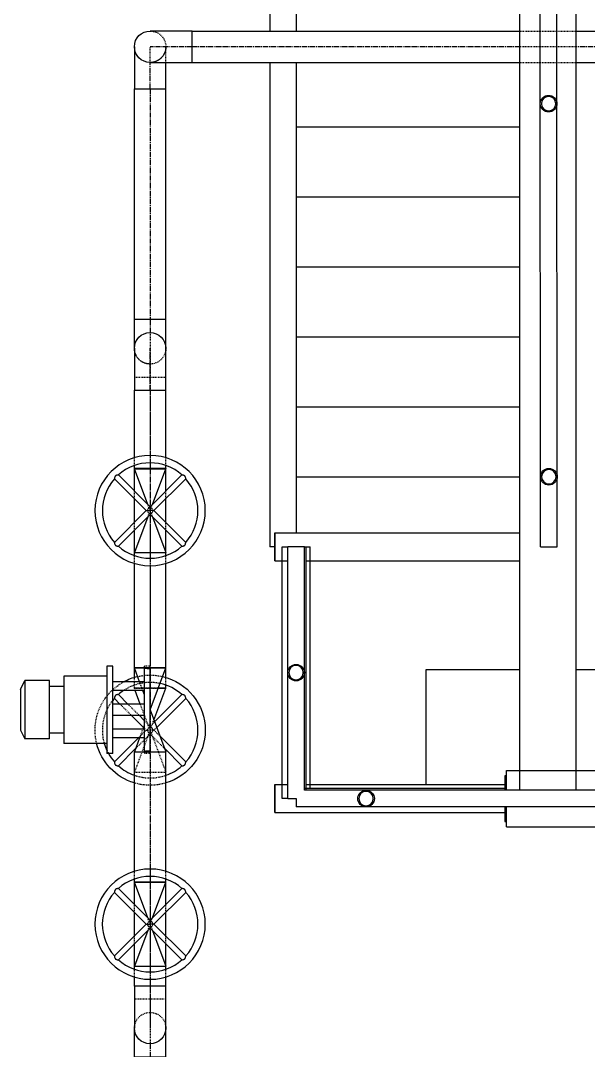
# Model space of a CAD drawing. Header units: inches. Extents: x -253 to 1500, y -183 to 1800.
# Drawn here: x -75.3 to 5.8, y -36 to 111.2 of the extents above; entities that cross this region are included whole.
import ezdxf

# ---------------------------------------------------------------- set-up
doc = ezdxf.new("R2010")
doc.units = ezdxf.units.IN
doc.header["$MEASUREMENT"] = 0
doc.linetypes.add('CENTER2', pattern=[1.125, 0.75, -0.125, 0.125, -0.125])
doc.linetypes.add('HIDDEN2', pattern=[0.1875, 0.125, -0.0625])
for name, color, linetype in [('Top (Plan) View-CENTER', 1, 'CENTER2'), ('Top (Plan) View-HIDDEN', 7, 'HIDDEN2'), ('Top (Plan) View-MISC', 7, 'Continuous'), ('Top (Plan) View-PIPING', 5, 'Continuous'), ('Top (Plan) View-STEEL', 9, 'Continuous')]:
    doc.layers.add(name, color=color, linetype=linetype)

# ---------------------------------------------------------------- blocks, each defined once
blk = doc.blocks.new('*U6')
at = {"layer": 'Top (Plan) View-CENTER'}
blk.add_line((-56.84, 18.69), (-56.84, 6.69), dxfattribs=at)
at = {"layer": 'Top (Plan) View-HIDDEN'}
for p, q in [((-57.68, 18.94), (-57.68, 18.69)), ((-56.84, 18.94), (-57.68, 18.94)), ((-56.84, 18.69), (-56.84, 18.94)), ((-57.88, 15.45), (-58.35, 16.7)), ((-57.88, 9.93), (-58.35, 8.68)), ((-57.68, 6.69), (-57.68, 6.44)), ((-56.84, 6.44), (-57.68, 6.44)), ((-56.84, 6.44), (-56.84, 6.69))]:
    blk.add_line(p, q, dxfattribs=at)
at = {"layer": 'Top (Plan) View-PIPING', "color": 0, "linetype": 'ByBlock', "lineweight": -2}
for p, q in [((-63.01, 18.94), (-63.01, 6.44)), ((-62.18, 18.94), (-63.01, 18.94)), ((-62.18, 6.44), (-62.18, 18.94)), ((-54.59, 18.69), (-59.09, 18.69)), ((-54.59, 18.69), (-59.09, 18.69)), ((-59.09, 18.69), (-54.59, 18.69)), ((-58.35, 16.7), (-59.09, 18.69)), ((-59.09, 18.69), (-59.09, 18.69)), ((-59.09, 18.69), (-59.09, 18.69)), ((-57.68, 18.6), (-57.68, 6.79)), ((-56.84, 12.69), (-54.59, 18.69)), ((-56.84, 6.84), (-56.84, 18.54)), ((-54.59, 18.69), (-54.59, 18.69)), ((-54.59, 18.69), (-54.59, 18.69)), ((-75.34, 15.61), (-74.72, 16.86)), ((-74.72, 16.86), (-74.72, 8.52)), ((-71.23, 16.86), (-74.72, 16.86)), ((-71.23, 8.52), (-71.23, 16.86)), ((-69.18, 17.48), (-69.18, 7.9)), ((-63.01, 17.48), (-69.18, 17.48)), ((-57.68, 16.7), (-62.18, 16.7)), ((-75.34, 15.61), (-75.34, 9.77)), ((-69.18, 16.02), (-71.23, 16.02)), ((-57.68, 15.45), (-62.18, 15.45)), ((-57.68, 14.91), (-57.88, 15.45)), ((-57.68, 13.52), (-62.18, 13.52)), ((-57.68, 11.86), (-62.18, 11.86)), ((-56.84, 12.69), (-54.59, 6.69)), ((-57.68, 10.47), (-57.88, 9.93)), ((-75.34, 9.77), (-74.72, 8.52)), ((-69.18, 9.36), (-71.23, 9.36)), ((-57.68, 9.93), (-62.18, 9.93)), ((-71.23, 8.52), (-74.72, 8.52)), ((-63.01, 7.9), (-69.18, 7.9)), ((-57.68, 8.68), (-62.18, 8.68)), ((-58.35, 8.68), (-59.09, 6.69)), ((-62.18, 6.44), (-63.01, 6.44)), ((-59.09, 6.69), (-54.59, 6.69))]:
    blk.add_line(p, q, dxfattribs=at)
for points, knots in [([(-56.84, 18.54), (-56.99, 18.54), (-57.13, 18.55), (-57.42, 18.57), (-57.55, 18.58), (-57.68, 18.6)], [6.9018452, 6.9018452, 6.9018452, 6.9018452, 7.3297151, 7.3297151, 7.7183286, 7.7183286, 7.7183286, 7.7183286]), ([(-57.68, 6.79), (-57.55, 6.8), (-57.42, 6.82), (-57.13, 6.83), (-56.99, 6.84), (-56.84, 6.84)], [-0.8164834, -0.8164834, -0.8164834, -0.8164834, -0.4278699, -0.4278699, 0, 0, 0, 0])]:
    blk.add_open_spline(points, degree=3, knots=knots, dxfattribs=at)
blk = doc.blocks.new('*U7')
at = {"layer": 'Top (Plan) View-CENTER'}
blk.add_line((-56.84, -11.94), (-56.84, -23.94), dxfattribs=at)
at = {"layer": 'Top (Plan) View-HIDDEN'}
for p, q in [((-56.98, -17.57), (-57.18, -17.05)), ((-56.71, -17.57), (-56.98, -17.57)), ((-56.71, -17.57), (-56.51, -17.05)), ((-56.98, -18.31), (-57.18, -18.83)), ((-56.98, -18.31), (-56.71, -18.31)), ((-56.71, -18.31), (-56.51, -18.83))]:
    blk.add_line(p, q, dxfattribs=at)
for start, end in [(90, 180), (0, 90), (180, 270), (270, 0)]:
    blk.add_arc((-56.84, -17.94), 0.394, start, end, dxfattribs=at)
at = {"layer": 'Top (Plan) View-PIPING', "color": 0, "linetype": 'ByBlock', "lineweight": -2}
for p, q in [((-61.38, -12.85), (-56.84, -17.39)), ((-54.59, -11.94), (-59.09, -11.94)), ((-54.59, -11.94), (-59.09, -11.94)), ((-59.09, -11.94), (-54.59, -11.94)), ((-57.18, -17.05), (-59.09, -11.94)), ((-59.09, -11.94), (-59.09, -11.94)), ((-59.09, -11.94), (-59.09, -11.94)), ((-52.3, -12.85), (-56.84, -17.39)), ((-56.51, -17.05), (-54.59, -11.94)), ((-54.59, -11.94), (-54.59, -11.94)), ((-54.59, -11.94), (-54.59, -11.94)), ((-61.94, -13.4), (-57.4, -17.94)), ((-51.75, -13.4), (-56.29, -17.94)), ((-56.84, -17.94), (-56.84, -17.39)), ((-57.4, -17.94), (-61.94, -22.48)), ((-56.84, -18.5), (-61.38, -23.04)), ((-57.18, -18.83), (-59.09, -23.94)), ((-57.4, -17.94), (-56.84, -17.94)), ((-56.84, -17.94), (-56.84, -18.5)), ((-56.29, -17.94), (-56.84, -17.94)), ((-56.84, -18.5), (-52.3, -23.04)), ((-56.51, -18.83), (-54.59, -23.94)), ((-56.29, -17.94), (-51.75, -22.48)), ((-59.09, -23.94), (-56.84, -23.94)), ((-56.84, -23.94), (-54.59, -23.94))]:
    blk.add_line(p, q, dxfattribs=at)
at = {"layer": 'Top (Plan) View-PIPING', "color": 0, "linetype": 'ByBlock', "lineweight": -2, "extrusion": (0, 0, -1)}
blk.add_circle((56.84, -17.94), 7.88, dxfattribs=at)
at = {"layer": 'Top (Plan) View-PIPING', "color": 0, "linetype": 'ByBlock', "lineweight": -2}
for radius, start, end in [(6.83, 48.3074, 131.6926), (6.83, 138.3074, 221.6926), (6.83, 318.3074, 41.6926), (6.82, 228.3074, 311.6926)]:
    blk.add_arc((-56.84, -17.94), radius, start, end, dxfattribs=at)
for points, knots in [([(-61.38, -12.85), (-61.38, -12.85), (-61.38, -12.85), (-61.38, -12.85), (-61.39, -12.85), (-61.43, -12.85), (-61.45, -12.85), (-61.53, -12.87), (-61.58, -12.88), (-61.66, -12.9), (-61.69, -12.92), (-61.74, -12.95), (-61.76, -12.96), (-61.78, -12.98), (-61.78, -12.98), (-61.79, -12.98), (-61.79, -12.99), (-61.79, -12.99), (-61.8, -12.99), (-61.8, -12.99), (-61.8, -13), (-61.8, -13), (-61.81, -13), (-61.82, -13.01), (-61.83, -13.02), (-61.85, -13.05), (-61.86, -13.07), (-61.88, -13.12), (-61.89, -13.15), (-61.91, -13.22), (-61.92, -13.26), (-61.93, -13.33), (-61.94, -13.36), (-61.94, -13.4), (-61.94, -13.4), (-61.94, -13.4)], [0.629127, 0.629127, 0.629127, 0.629127, 0.632979, 0.632979, 0.74711, 0.74711, 0.880955, 0.880955, 1.056246, 1.056246, 1.165235, 1.165235, 1.233095, 1.233095, 1.2458, 1.2458, 1.253709, 1.253709, 1.259851, 1.259851, 1.266608, 1.266608, 1.277602, 1.277602, 1.315797, 1.315797, 1.379771, 1.379771, 1.48338, 1.48338, 1.63114, 1.63114, 1.775126, 1.775126, 1.886793, 1.886793, 1.886793, 1.886793]), ([(-51.75, -13.4), (-51.75, -13.4), (-51.75, -13.4), (-51.75, -13.4), (-51.75, -13.39), (-51.75, -13.36), (-51.76, -13.33), (-51.77, -13.26), (-51.78, -13.21), (-51.81, -13.13), (-51.82, -13.09), (-51.85, -13.04), (-51.86, -13.03), (-51.88, -13.01), (-51.88, -13), (-51.89, -13), (-51.89, -13), (-51.89, -12.99), (-51.89, -12.99), (-51.9, -12.99), (-51.9, -12.99), (-51.9, -12.98), (-51.9, -12.98), (-51.92, -12.97), (-51.93, -12.96), (-51.95, -12.94), (-51.97, -12.93), (-52.02, -12.91), (-52.05, -12.9), (-52.12, -12.88), (-52.16, -12.87), (-52.23, -12.85), (-52.26, -12.85), (-52.3, -12.85), (-52.3, -12.85), (-52.3, -12.85)], [0.629127, 0.629127, 0.629127, 0.629127, 0.632979, 0.632979, 0.74711, 0.74711, 0.880955, 0.880955, 1.056246, 1.056246, 1.165235, 1.165235, 1.233095, 1.233095, 1.2458, 1.2458, 1.253709, 1.253709, 1.259851, 1.259851, 1.266608, 1.266608, 1.277602, 1.277602, 1.315797, 1.315797, 1.379771, 1.379771, 1.48338, 1.48338, 1.63114, 1.63114, 1.775126, 1.775126, 1.886793, 1.886793, 1.886793, 1.886793]), ([(-61.94, -22.48), (-61.94, -22.48), (-61.94, -22.48), (-61.94, -22.48), (-61.94, -22.49), (-61.94, -22.53), (-61.93, -22.55), (-61.92, -22.63), (-61.91, -22.68), (-61.88, -22.76), (-61.87, -22.79), (-61.84, -22.84), (-61.83, -22.86), (-61.81, -22.88), (-61.81, -22.88), (-61.8, -22.89), (-61.8, -22.89), (-61.8, -22.89), (-61.8, -22.89), (-61.8, -22.89)], [1.8867932, 1.8867932, 1.8867932, 1.8867932, 1.8930613, 1.8930613, 2.0072563, 2.0072563, 2.141769, 2.141769, 2.3159815, 2.3159815, 2.4250288, 2.4250288, 2.4905867, 2.4905867, 2.503146, 2.503146, 2.5110105, 2.5110105, 2.5153707, 2.5153707, 2.5153707, 2.5153707]), ([(-61.8, -22.89), (-61.79, -22.9), (-61.79, -22.9), (-61.79, -22.9), (-61.79, -22.9), (-61.78, -22.91), (-61.77, -22.92), (-61.75, -22.94), (-61.72, -22.95), (-61.67, -22.98), (-61.64, -22.99), (-61.57, -23.01), (-61.53, -23.02), (-61.46, -23.03), (-61.43, -23.03), (-61.39, -23.04), (-61.38, -23.04), (-61.38, -23.04)], [0, 0, 0, 0, 0.006355, 0.006355, 0.0154828, 0.0154828, 0.038866, 0.038866, 0.1199904, 0.1199904, 0.2227668, 0.2227668, 0.3697726, 0.3697726, 0.5147088, 0.5147088, 0.6291265, 0.6291265, 0.6291265, 0.6291265]), ([(-52.3, -23.04), (-52.3, -23.04), (-52.3, -23.04), (-52.3, -23.04), (-52.29, -23.04), (-52.26, -23.03), (-52.23, -23.03), (-52.16, -23.02), (-52.11, -23.01), (-52.03, -22.98), (-51.99, -22.97), (-51.94, -22.94), (-51.93, -22.93), (-51.91, -22.91), (-51.9, -22.91), (-51.9, -22.9), (-51.9, -22.9), (-51.89, -22.9), (-51.89, -22.9), (-51.89, -22.89)], [1.8867932, 1.8867932, 1.8867932, 1.8867932, 1.8930613, 1.8930613, 2.0072563, 2.0072563, 2.141769, 2.141769, 2.3159815, 2.3159815, 2.4250288, 2.4250288, 2.4905867, 2.4905867, 2.503146, 2.503146, 2.5110105, 2.5110105, 2.5153707, 2.5153707, 2.5153707, 2.5153707]), ([(-51.89, -22.89), (-51.89, -22.89), (-51.89, -22.89), (-51.89, -22.89), (-51.88, -22.89), (-51.88, -22.88), (-51.87, -22.87), (-51.85, -22.84), (-51.84, -22.82), (-51.81, -22.77), (-51.8, -22.74), (-51.78, -22.67), (-51.77, -22.63), (-51.76, -22.55), (-51.75, -22.52), (-51.75, -22.49), (-51.75, -22.48), (-51.75, -22.48)], [0, 0, 0, 0, 0.006355, 0.006355, 0.0154828, 0.0154828, 0.038866, 0.038866, 0.1199904, 0.1199904, 0.2227668, 0.2227668, 0.3697726, 0.3697726, 0.5147088, 0.5147088, 0.6291265, 0.6291265, 0.6291265, 0.6291265])]:
    blk.add_open_spline(points, degree=3, knots=knots, dxfattribs=at)
blk = doc.blocks.new('*U8')
at = {"layer": 'Top (Plan) View-CENTER'}
blk.add_line((-56.84, 47.16), (-56.84, 35.16), dxfattribs=at)
at = {"layer": 'Top (Plan) View-HIDDEN'}
for p, q in [((-56.98, 41.53), (-57.18, 42.05)), ((-56.71, 41.53), (-56.98, 41.53)), ((-56.71, 41.53), (-56.51, 42.05)), ((-56.98, 40.79), (-57.18, 40.27)), ((-56.98, 40.79), (-56.71, 40.79)), ((-56.71, 40.79), (-56.51, 40.27))]:
    blk.add_line(p, q, dxfattribs=at)
for start, end in [(90, 180), (0, 90), (180, 270), (270, 0)]:
    blk.add_arc((-56.84, 41.16), 0.394, start, end, dxfattribs=at)
at = {"layer": 'Top (Plan) View-PIPING', "color": 0, "linetype": 'ByBlock', "lineweight": -2}
for p, q in [((-54.59, 47.16), (-59.09, 47.16)), ((-54.59, 47.16), (-59.09, 47.16)), ((-59.09, 47.16), (-59.09, 47.16)), ((-59.09, 47.16), (-59.09, 47.15)), ((-59.09, 47.15), (-54.59, 47.15)), ((-57.18, 42.05), (-59.09, 47.15)), ((-56.51, 42.05), (-54.59, 47.15)), ((-54.59, 47.16), (-54.59, 47.16)), ((-54.59, 47.16), (-54.59, 47.15)), ((-61.94, 45.7), (-57.4, 41.16)), ((-61.38, 46.25), (-56.84, 41.71)), ((-52.3, 46.25), (-56.84, 41.71)), ((-51.75, 45.7), (-56.29, 41.16)), ((-56.84, 41.16), (-56.84, 41.71)), ((-57.4, 41.16), (-61.94, 36.62)), ((-56.84, 40.6), (-61.38, 36.06)), ((-57.18, 40.27), (-59.09, 35.16)), ((-57.4, 41.16), (-56.84, 41.16)), ((-56.84, 41.16), (-56.84, 40.6)), ((-56.29, 41.16), (-56.84, 41.16)), ((-56.84, 40.6), (-52.3, 36.06)), ((-56.51, 40.27), (-54.59, 35.16)), ((-56.29, 41.16), (-51.75, 36.62)), ((-59.09, 35.16), (-56.84, 35.16)), ((-56.84, 35.16), (-54.59, 35.16))]:
    blk.add_line(p, q, dxfattribs=at)
at = {"layer": 'Top (Plan) View-PIPING', "color": 0, "linetype": 'ByBlock', "lineweight": -2, "extrusion": (0, 0, -1)}
blk.add_circle((56.84, 41.16), 7.88, dxfattribs=at)
at = {"layer": 'Top (Plan) View-PIPING', "color": 0, "linetype": 'ByBlock', "lineweight": -2}
for start, end in [(48.3074, 131.6926), (138.3074, 221.6926), (318.3074, 41.6926), (228.3074, 311.6926)]:
    blk.add_arc((-56.84, 41.16), 6.82, start, end, dxfattribs=at)
for points, knots in [([(-61.38, 46.25), (-61.38, 46.25), (-61.38, 46.25), (-61.38, 46.25), (-61.39, 46.25), (-61.43, 46.25), (-61.45, 46.24), (-61.53, 46.23), (-61.58, 46.22), (-61.66, 46.19), (-61.69, 46.18), (-61.74, 46.15), (-61.76, 46.14), (-61.78, 46.12), (-61.78, 46.12), (-61.79, 46.12), (-61.79, 46.11), (-61.79, 46.11), (-61.8, 46.11), (-61.8, 46.11), (-61.8, 46.1), (-61.8, 46.1), (-61.81, 46.1), (-61.82, 46.08), (-61.83, 46.07), (-61.85, 46.05), (-61.86, 46.03), (-61.88, 45.98), (-61.89, 45.95), (-61.91, 45.88), (-61.92, 45.84), (-61.93, 45.77), (-61.94, 45.74), (-61.94, 45.7), (-61.94, 45.7), (-61.94, 45.7)], [0.629127, 0.629127, 0.629127, 0.629127, 0.632979, 0.632979, 0.74711, 0.74711, 0.880955, 0.880955, 1.056246, 1.056246, 1.165235, 1.165235, 1.233095, 1.233095, 1.2458, 1.2458, 1.253709, 1.253709, 1.259851, 1.259851, 1.266608, 1.266608, 1.277602, 1.277602, 1.315797, 1.315797, 1.379771, 1.379771, 1.48338, 1.48338, 1.63114, 1.63114, 1.775126, 1.775126, 1.886793, 1.886793, 1.886793, 1.886793]), ([(-51.75, 45.7), (-51.75, 45.7), (-51.75, 45.7), (-51.75, 45.7), (-51.75, 45.71), (-51.75, 45.74), (-51.76, 45.77), (-51.77, 45.84), (-51.78, 45.89), (-51.81, 45.97), (-51.82, 46.01), (-51.85, 46.05), (-51.86, 46.07), (-51.88, 46.09), (-51.88, 46.1), (-51.89, 46.1), (-51.89, 46.1), (-51.89, 46.11), (-51.89, 46.11), (-51.9, 46.11), (-51.9, 46.11), (-51.9, 46.12), (-51.9, 46.12), (-51.92, 46.13), (-51.93, 46.14), (-51.95, 46.16), (-51.97, 46.17), (-52.02, 46.19), (-52.05, 46.2), (-52.12, 46.22), (-52.16, 46.23), (-52.23, 46.24), (-52.26, 46.25), (-52.3, 46.25), (-52.3, 46.25), (-52.3, 46.25)], [0.629127, 0.629127, 0.629127, 0.629127, 0.632979, 0.632979, 0.74711, 0.74711, 0.880955, 0.880955, 1.056246, 1.056246, 1.165235, 1.165235, 1.233095, 1.233095, 1.2458, 1.2458, 1.253709, 1.253709, 1.259851, 1.259851, 1.266608, 1.266608, 1.277602, 1.277602, 1.315797, 1.315797, 1.379771, 1.379771, 1.48338, 1.48338, 1.63114, 1.63114, 1.775126, 1.775126, 1.886793, 1.886793, 1.886793, 1.886793]), ([(-61.94, 36.62), (-61.94, 36.62), (-61.94, 36.62), (-61.94, 36.62), (-61.94, 36.61), (-61.94, 36.57), (-61.93, 36.55), (-61.92, 36.47), (-61.91, 36.42), (-61.88, 36.34), (-61.87, 36.31), (-61.84, 36.26), (-61.83, 36.24), (-61.81, 36.22), (-61.81, 36.22), (-61.8, 36.21), (-61.8, 36.21), (-61.8, 36.21), (-61.8, 36.21), (-61.8, 36.21)], [1.8867932, 1.8867932, 1.8867932, 1.8867932, 1.8930613, 1.8930613, 2.0072563, 2.0072563, 2.141769, 2.141769, 2.3159815, 2.3159815, 2.4250288, 2.4250288, 2.4905867, 2.4905867, 2.503146, 2.503146, 2.5110105, 2.5110105, 2.5153707, 2.5153707, 2.5153707, 2.5153707]), ([(-61.8, 36.21), (-61.79, 36.2), (-61.79, 36.2), (-61.79, 36.2), (-61.79, 36.2), (-61.78, 36.19), (-61.77, 36.18), (-61.75, 36.16), (-61.72, 36.15), (-61.67, 36.12), (-61.64, 36.11), (-61.57, 36.09), (-61.53, 36.08), (-61.46, 36.07), (-61.43, 36.07), (-61.39, 36.06), (-61.38, 36.06), (-61.38, 36.06)], [0, 0, 0, 0, 0.006355, 0.006355, 0.0154828, 0.0154828, 0.038866, 0.038866, 0.1199904, 0.1199904, 0.2227668, 0.2227668, 0.3697726, 0.3697726, 0.5147088, 0.5147088, 0.6291265, 0.6291265, 0.6291265, 0.6291265]), ([(-52.3, 36.06), (-52.3, 36.06), (-52.3, 36.06), (-52.3, 36.06), (-52.29, 36.06), (-52.26, 36.07), (-52.23, 36.07), (-52.16, 36.08), (-52.11, 36.09), (-52.03, 36.12), (-51.99, 36.13), (-51.94, 36.16), (-51.93, 36.17), (-51.91, 36.19), (-51.9, 36.19), (-51.9, 36.2), (-51.9, 36.2), (-51.89, 36.2), (-51.89, 36.2), (-51.89, 36.21)], [1.8867932, 1.8867932, 1.8867932, 1.8867932, 1.8930613, 1.8930613, 2.0072563, 2.0072563, 2.141769, 2.141769, 2.3159815, 2.3159815, 2.4250288, 2.4250288, 2.4905867, 2.4905867, 2.503146, 2.503146, 2.5110105, 2.5110105, 2.5153707, 2.5153707, 2.5153707, 2.5153707]), ([(-51.89, 36.21), (-51.89, 36.21), (-51.89, 36.21), (-51.89, 36.21), (-51.88, 36.21), (-51.88, 36.22), (-51.87, 36.23), (-51.85, 36.26), (-51.84, 36.28), (-51.81, 36.33), (-51.8, 36.36), (-51.78, 36.43), (-51.77, 36.47), (-51.76, 36.55), (-51.75, 36.57), (-51.75, 36.61), (-51.75, 36.62), (-51.75, 36.62)], [0, 0, 0, 0, 0.006355, 0.006355, 0.0154828, 0.0154828, 0.038866, 0.038866, 0.1199904, 0.1199904, 0.2227668, 0.2227668, 0.3697726, 0.3697726, 0.5147088, 0.5147088, 0.6291265, 0.6291265, 0.6291265, 0.6291265])]:
    blk.add_open_spline(points, degree=3, knots=knots, dxfattribs=at)
blk = doc.blocks.new('*U9')
at = {"layer": 'Top (Plan) View-HIDDEN'}
for p, q in [((-55.69, 15.78), (-59.09, 15.78)), ((-55.69, 15.78), (-59.09, 15.78)), ((-59.09, 15.78), (-55.69, 15.78)), ((-58.97, 15.45), (-59.09, 15.78)), ((-59.09, 15.78), (-59.09, 15.78)), ((-59.09, 15.78), (-59.09, 15.78)), ((-61.15, 13.52), (-59.48, 11.86)), ((-60.03, 13.52), (-58.37, 11.86)), ((-56.98, 10.15), (-58.25, 13.52)), ((-57.68, 11.17), (-56.84, 10.34)), ((-56.2, 10.98), (-56.84, 10.34)), ((-56.71, 10.15), (-56.3, 11.23)), ((-56.98, 9.41), (-59.09, 3.78)), ((-56.84, 9.22), (-58.93, 7.14)), ((-57.4, 9.78), (-58.5, 8.68)), ((-57.79, 10.17), (-57.4, 9.78)), ((-57.4, 9.78), (-56.84, 9.78)), ((-56.71, 10.15), (-56.98, 10.15)), ((-56.98, 9.41), (-56.71, 9.41)), ((-56.29, 9.78), (-56.84, 9.78)), ((-56.84, 9.22), (-54.76, 7.14)), ((-56.71, 9.41), (-54.59, 3.78)), ((-55.9, 10.17), (-56.29, 9.78)), ((-56.29, 9.78), (-55.43, 8.92)), ((-56.84, 6.84), (-56.84, 6.69)), ((-56.84, 6.44), (-56.84, 3.78)), ((-59.09, 3.78), (-56.84, 3.78)), ((-56.84, 3.78), (-54.59, 3.78))]:
    blk.add_line(p, q, dxfattribs=at)
at = {"layer": 'Top (Plan) View-HIDDEN', "extrusion": (0, 0, -1)}
for start, end in [(76.9061, 103.0939), (346.1964, 61.5804), (253.3985, 286.6015)]:
    blk.add_arc((56.84, 9.78), 7.87, start, end, dxfattribs=at)
at = {"layer": 'Top (Plan) View-HIDDEN'}
for radius, start, end in [(6.82, 78.0622, 123.7323), (6.83, 141.3927, 195.98), (0.394, 90, 180), (0.394, 180, 270), (0.394, 0, 90), (0.394, 270, 0), (6.82, 205.3725, 209.2734), (6.83, 250.7512, 289.2488)]:
    blk.add_arc((-56.84, 9.78), radius, start, end, dxfattribs=at)
at = {"layer": 'Top (Plan) View-PIPING', "color": 0, "linetype": 'ByBlock', "lineweight": -2}
for p, q in [((-61.38, 14.87), (-60.03, 13.52)), ((-58.25, 13.52), (-58.97, 15.45)), ((-56.3, 11.23), (-54.59, 15.78)), ((-52.3, 14.87), (-56.2, 10.98)), ((-54.59, 15.78), (-55.69, 15.78)), ((-54.59, 15.78), (-55.69, 15.78)), ((-55.69, 15.78), (-54.59, 15.78)), ((-54.59, 15.78), (-54.59, 15.78)), ((-54.59, 15.78), (-54.59, 15.78)), ((-61.94, 14.32), (-61.15, 13.52)), ((-51.75, 14.32), (-55.9, 10.17)), ((-59.48, 11.86), (-57.79, 10.17)), ((-58.37, 11.86), (-57.68, 11.17)), ((-55.43, 8.92), (-51.75, 5.24)), ((-58.5, 8.68), (-61.94, 5.24)), ((-58.93, 7.14), (-61.38, 4.68)), ((-54.76, 7.14), (-52.3, 4.68))]:
    blk.add_line(p, q, dxfattribs=at)
at = {"layer": 'Top (Plan) View-PIPING', "color": 0, "linetype": 'ByBlock', "lineweight": -2, "extrusion": (0, 0, -1)}
for radius, start, end in [(7.88, 61.5804, 76.9061), (7.87, 103.0939, 180), (7.87, 180, 253.3985), (7.87, 286.6015, 346.1964)]:
    blk.add_arc((56.84, 9.78), radius, start, end, dxfattribs=at)
at = {"layer": 'Top (Plan) View-PIPING', "color": 0, "linetype": 'ByBlock', "lineweight": -2}
for radius, start, end in [(6.82, 48.3074, 78.0622), (6.82, 123.7323, 131.6926), (6.83, 138.3074, 141.3927), (6.83, 318.3074, 41.6926), (6.83, 195.98, 205.3725), (6.83, 209.2734, 221.6926), (6.82, 228.3074, 250.7512), (6.83, 289.2488, 311.6926)]:
    blk.add_arc((-56.84, 9.78), radius, start, end, dxfattribs=at)
for points, knots in [([(-61.38, 14.87), (-61.38, 14.87), (-61.38, 14.87), (-61.38, 14.87), (-61.39, 14.87), (-61.43, 14.87), (-61.45, 14.87), (-61.53, 14.85), (-61.58, 14.84), (-61.66, 14.82), (-61.69, 14.8), (-61.74, 14.77), (-61.76, 14.76), (-61.78, 14.74), (-61.78, 14.74), (-61.79, 14.74), (-61.79, 14.74), (-61.79, 14.73), (-61.8, 14.73), (-61.8, 14.73), (-61.8, 14.73), (-61.8, 14.72), (-61.81, 14.72), (-61.82, 14.71), (-61.83, 14.7), (-61.85, 14.67), (-61.86, 14.65), (-61.88, 14.6), (-61.89, 14.57), (-61.91, 14.5), (-61.92, 14.46), (-61.93, 14.39), (-61.94, 14.36), (-61.94, 14.33), (-61.94, 14.32), (-61.94, 14.32)], [0.629127, 0.629127, 0.629127, 0.629127, 0.632979, 0.632979, 0.74711, 0.74711, 0.880955, 0.880955, 1.056246, 1.056246, 1.165235, 1.165235, 1.233095, 1.233095, 1.2458, 1.2458, 1.253709, 1.253709, 1.259851, 1.259851, 1.266608, 1.266608, 1.277602, 1.277602, 1.315797, 1.315797, 1.379771, 1.379771, 1.48338, 1.48338, 1.63114, 1.63114, 1.775126, 1.775126, 1.886793, 1.886793, 1.886793, 1.886793]), ([(-51.75, 14.32), (-51.75, 14.32), (-51.75, 14.32), (-51.75, 14.32), (-51.75, 14.33), (-51.75, 14.36), (-51.76, 14.39), (-51.77, 14.46), (-51.78, 14.51), (-51.81, 14.59), (-51.82, 14.63), (-51.85, 14.68), (-51.86, 14.69), (-51.88, 14.72), (-51.88, 14.72), (-51.89, 14.72), (-51.89, 14.73), (-51.89, 14.73), (-51.89, 14.73), (-51.9, 14.73), (-51.9, 14.73), (-51.9, 14.74), (-51.9, 14.74), (-51.92, 14.75), (-51.93, 14.76), (-51.95, 14.78), (-51.97, 14.79), (-52.02, 14.81), (-52.05, 14.82), (-52.12, 14.85), (-52.16, 14.85), (-52.23, 14.87), (-52.26, 14.87), (-52.3, 14.87), (-52.3, 14.87), (-52.3, 14.87)], [0.629127, 0.629127, 0.629127, 0.629127, 0.632979, 0.632979, 0.74711, 0.74711, 0.880955, 0.880955, 1.056246, 1.056246, 1.165235, 1.165235, 1.233095, 1.233095, 1.2458, 1.2458, 1.253709, 1.253709, 1.259851, 1.259851, 1.266608, 1.266608, 1.277602, 1.277602, 1.315797, 1.315797, 1.379771, 1.379771, 1.48338, 1.48338, 1.63114, 1.63114, 1.775126, 1.775126, 1.886793, 1.886793, 1.886793, 1.886793]), ([(-61.94, 5.24), (-61.94, 5.24), (-61.94, 5.24), (-61.94, 5.24), (-61.94, 5.23), (-61.94, 5.19), (-61.93, 5.17), (-61.92, 5.09), (-61.91, 5.04), (-61.88, 4.96), (-61.87, 4.93), (-61.84, 4.88), (-61.83, 4.86), (-61.81, 4.84), (-61.81, 4.84), (-61.8, 4.83), (-61.8, 4.83), (-61.8, 4.83), (-61.8, 4.83), (-61.8, 4.83)], [1.8867932, 1.8867932, 1.8867932, 1.8867932, 1.8930613, 1.8930613, 2.0072563, 2.0072563, 2.141769, 2.141769, 2.3159815, 2.3159815, 2.4250288, 2.4250288, 2.4905867, 2.4905867, 2.503146, 2.503146, 2.5110105, 2.5110105, 2.5153707, 2.5153707, 2.5153707, 2.5153707]), ([(-61.8, 4.83), (-61.79, 4.83), (-61.79, 4.82), (-61.79, 4.82), (-61.79, 4.82), (-61.78, 4.81), (-61.77, 4.81), (-61.75, 4.78), (-61.72, 4.77), (-61.67, 4.74), (-61.64, 4.73), (-61.57, 4.71), (-61.53, 4.7), (-61.46, 4.69), (-61.43, 4.69), (-61.39, 4.68), (-61.38, 4.68), (-61.38, 4.68)], [0, 0, 0, 0, 0.006355, 0.006355, 0.0154828, 0.0154828, 0.038866, 0.038866, 0.1199904, 0.1199904, 0.2227668, 0.2227668, 0.3697726, 0.3697726, 0.5147088, 0.5147088, 0.6291265, 0.6291265, 0.6291265, 0.6291265]), ([(-52.3, 4.68), (-52.3, 4.68), (-52.3, 4.68), (-52.3, 4.68), (-52.29, 4.68), (-52.26, 4.69), (-52.23, 4.69), (-52.16, 4.7), (-52.11, 4.71), (-52.03, 4.74), (-51.99, 4.75), (-51.94, 4.78), (-51.93, 4.8), (-51.91, 4.81), (-51.9, 4.82), (-51.9, 4.82), (-51.9, 4.82), (-51.89, 4.82), (-51.89, 4.83), (-51.89, 4.83)], [1.8867932, 1.8867932, 1.8867932, 1.8867932, 1.8930613, 1.8930613, 2.0072563, 2.0072563, 2.141769, 2.141769, 2.3159815, 2.3159815, 2.4250288, 2.4250288, 2.4905867, 2.4905867, 2.503146, 2.503146, 2.5110105, 2.5110105, 2.5153707, 2.5153707, 2.5153707, 2.5153707]), ([(-51.89, 4.83), (-51.89, 4.83), (-51.89, 4.83), (-51.89, 4.83), (-51.88, 4.84), (-51.88, 4.84), (-51.87, 4.85), (-51.85, 4.88), (-51.84, 4.9), (-51.81, 4.95), (-51.8, 4.98), (-51.78, 5.05), (-51.77, 5.09), (-51.76, 5.17), (-51.75, 5.2), (-51.75, 5.23), (-51.75, 5.24), (-51.75, 5.24)], [0, 0, 0, 0, 0.006355, 0.006355, 0.0154828, 0.0154828, 0.038866, 0.038866, 0.1199904, 0.1199904, 0.2227668, 0.2227668, 0.3697726, 0.3697726, 0.5147088, 0.5147088, 0.6291265, 0.6291265, 0.6291265, 0.6291265])]:
    blk.add_open_spline(points, degree=3, knots=knots, dxfattribs=at)
blk = doc.blocks.new('*U10')
at = {"layer": 'Top (Plan) View-CENTER'}
blk.add_line((-56.84, 68.47), (-56.84, 66.6), dxfattribs=at)
at = {"layer": 'Top (Plan) View-HIDDEN'}
for p, q in [((-56.84, 66.6), (-56.84, 60.23)), ((-59.09, 60.23), (-54.59, 60.23))]:
    blk.add_line(p, q, dxfattribs=at)
at = {"layer": 'Top (Plan) View-PIPING', "color": 0, "linetype": 'ByBlock', "lineweight": -2}
for p, q in [((-54.59, 68.47), (-59.09, 68.47)), ((-59.09, 64.35), (-59.09, 68.47)), ((-54.59, 64.35), (-54.59, 68.47))]:
    blk.add_line(p, q, dxfattribs=at)
blk = doc.blocks.new('*U11')
at = {"layer": 'Top (Plan) View-CENTER'}
for p, q in [((-56.84, -23.94), (-56.84, -24.77)), ((-56.84, -25.82), (-56.84, -26.8))]:
    blk.add_line(p, q, dxfattribs=at)
at = {"layer": 'Top (Plan) View-HIDDEN'}
for p, q in [((-59.09, -25.49), (-59.09, -24.39)), ((-56.84, -24.77), (-56.84, -25.82)), ((-54.59, -25.49), (-54.59, -24.39))]:
    blk.add_line(p, q, dxfattribs=at)
at = {"layer": 'Top (Plan) View-PIPING', "color": 0, "linetype": 'ByBlock', "lineweight": -2}
for p, q in [((-59.09, -23.94), (-56.84, -23.94)), ((-59.09, -24.39), (-59.09, -23.94)), ((-56.84, -23.94), (-54.59, -23.94)), ((-54.59, -24.39), (-54.59, -23.94)), ((-59.09, -26.8), (-59.09, -25.49)), ((-54.59, -26.8), (-54.59, -25.49)), ((-56.84, -26.8), (-59.09, -26.8)), ((-54.59, -26.8), (-56.84, -26.8))]:
    blk.add_line(p, q, dxfattribs=at)
blk = doc.blocks.new('*U12')
at = {"layer": 'Top (Plan) View-CENTER'}
blk.add_line((-56.84, -26.8), (-56.84, -32.8), dxfattribs=at)
at = {"layer": 'Top (Plan) View-HIDDEN', "extrusion": (0, 0, -1)}
for start, end in [(0, 90), (90, 180)]:
    blk.add_arc((56.84, -32.8), 2.25, start, end, dxfattribs=at)
at = {"layer": 'Top (Plan) View-PIPING', "color": 0, "linetype": 'ByBlock', "lineweight": -2}
for p, q in [((-54.59, -26.8), (-59.09, -26.8)), ((-59.09, -26.8), (-59.09, -32.8)), ((-54.59, -32.8), (-54.59, -26.8))]:
    blk.add_line(p, q, dxfattribs=at)
at = {"layer": 'Top (Plan) View-PIPING', "color": 0, "linetype": 'ByBlock', "lineweight": -2, "extrusion": (0, 0, -1)}
blk.add_arc((56.84, -32.8), 2.25, 180, 0, dxfattribs=at)
blk = doc.blocks.new('*U13')
at = {"layer": 'Top (Plan) View-HIDDEN', "extrusion": (0, 0, -1)}
for start, end in [(0, 90), (90, 180)]:
    blk.add_arc((56.84, -32.8), 2.25, start, end, dxfattribs=at)
at = {"layer": 'Top (Plan) View-PIPING', "color": 0, "linetype": 'ByBlock', "lineweight": -2, "extrusion": (0, 0, -1)}
blk.add_arc((56.84, -32.8), 2.25, 180, 0, dxfattribs=at)
blk = doc.blocks.new('*U14')
at = {"layer": 'Top (Plan) View-CENTER'}
for p, q in [((-56.84, 6.44), (-56.84, -10.07)), ((-56.84, -11.12), (-56.84, -11.94))]:
    blk.add_line(p, q, dxfattribs=at)
at = {"layer": 'Top (Plan) View-HIDDEN'}
for p, q in [((-56.84, -10.07), (-56.84, -11.12)), ((-59.09, -11.5), (-59.09, -10.4)), ((-54.59, -11.5), (-54.59, -10.4))]:
    blk.add_line(p, q, dxfattribs=at)
at = {"layer": 'Top (Plan) View-PIPING', "color": 0, "linetype": 'ByBlock', "lineweight": -2}
for p, q in [((-59.09, 6.69), (-56.84, 6.69)), ((-59.09, -10.4), (-59.09, 6.69)), ((-56.84, 6.69), (-54.59, 6.69)), ((-54.59, -10.4), (-54.59, 6.69)), ((-59.09, -11.94), (-59.09, -11.5)), ((-54.59, -11.94), (-54.59, -11.5)), ((-56.84, -11.94), (-59.09, -11.94)), ((-54.59, -11.94), (-56.84, -11.94))]:
    blk.add_line(p, q, dxfattribs=at)
blk = doc.blocks.new('*U15')
at = {"layer": 'Top (Plan) View-CENTER'}
for p, q in [((-56.84, 35.16), (-56.84, 34.33)), ((-56.84, 33.28), (-56.84, 18.94))]:
    blk.add_line(p, q, dxfattribs=at)
at = {"layer": 'Top (Plan) View-HIDDEN'}
for p, q in [((-59.09, 33.61), (-59.09, 34.71)), ((-56.84, 34.33), (-56.84, 33.28)), ((-54.59, 33.61), (-54.59, 34.71))]:
    blk.add_line(p, q, dxfattribs=at)
at = {"layer": 'Top (Plan) View-PIPING', "color": 0, "linetype": 'ByBlock', "lineweight": -2}
for p, q in [((-59.09, 35.16), (-56.84, 35.16)), ((-59.09, 34.71), (-59.09, 35.16)), ((-56.84, 35.16), (-54.59, 35.16)), ((-54.59, 34.71), (-54.59, 35.16)), ((-59.09, 18.69), (-59.09, 33.61)), ((-54.59, 18.69), (-54.59, 33.61)), ((-56.84, 18.69), (-59.09, 18.69)), ((-54.59, 18.69), (-56.84, 18.69))]:
    blk.add_line(p, q, dxfattribs=at)
blk = doc.blocks.new('*U16')
at = {"layer": 'Top (Plan) View-HIDDEN', "extrusion": (0, 0, -1)}
blk.add_arc((56.84, 64.35), 2.25, 180, 0, dxfattribs=at)
at = {"layer": 'Top (Plan) View-PIPING', "color": 0, "linetype": 'ByBlock', "lineweight": -2, "extrusion": (0, 0, -1)}
for start, end in [(0, 90), (90, 180)]:
    blk.add_arc((56.84, 64.35), 2.25, start, end, dxfattribs=at)
blk = doc.blocks.new('*U17')
at = {"layer": 'Top (Plan) View-CENTER'}
blk.add_line((-56.84, 58.35), (-56.84, 64.35), dxfattribs=at)
at = {"layer": 'Top (Plan) View-HIDDEN', "extrusion": (0, 0, -1)}
for start, end in [(270, 0), (180, 270)]:
    blk.add_arc((56.84, 64.35), 2.25, start, end, dxfattribs=at)
at = {"layer": 'Top (Plan) View-PIPING', "color": 0, "linetype": 'ByBlock', "lineweight": -2}
for p, q in [((-59.09, 64.35), (-59.09, 58.35)), ((-54.59, 58.35), (-54.59, 64.35)), ((-59.09, 58.35), (-54.59, 58.35))]:
    blk.add_line(p, q, dxfattribs=at)
at = {"layer": 'Top (Plan) View-PIPING', "color": 0, "linetype": 'ByBlock', "lineweight": -2, "extrusion": (0, 0, -1)}
blk.add_arc((56.84, 64.35), 2.25, 0, 180, dxfattribs=at)
blk = doc.blocks.new('*U18')
at = {"layer": 'Top (Plan) View-CENTER'}
for p, q in [((-56.84, 58.35), (-56.84, 49.03)), ((-56.84, 47.98), (-56.84, 47.16))]:
    blk.add_line(p, q, dxfattribs=at)
at = {"layer": 'Top (Plan) View-HIDDEN'}
for p, q in [((-59.09, 47.6), (-59.09, 48.7)), ((-56.84, 49.03), (-56.84, 47.98)), ((-54.59, 47.6), (-54.59, 48.7))]:
    blk.add_line(p, q, dxfattribs=at)
at = {"layer": 'Top (Plan) View-PIPING', "color": 0, "linetype": 'ByBlock', "lineweight": -2}
for p, q in [((-59.09, 58.35), (-56.84, 58.35)), ((-59.09, 48.7), (-59.09, 58.35)), ((-56.84, 58.35), (-54.59, 58.35)), ((-54.59, 48.7), (-54.59, 58.35)), ((-59.09, 47.16), (-59.09, 47.6)), ((-56.84, 47.16), (-59.09, 47.16)), ((-54.59, 47.16), (-56.84, 47.16)), ((-54.59, 47.16), (-54.59, 47.6))]:
    blk.add_line(p, q, dxfattribs=at)
blk = doc.blocks.new('*U20')
at = {"layer": 'Top (Plan) View-CENTER'}
blk.add_line((-56.84, -35.05), (-56.84, -36.92), dxfattribs=at)
at = {"layer": 'Top (Plan) View-HIDDEN'}
for p, q in [((-54.59, -28.68), (-59.09, -28.68)), ((-56.84, -28.68), (-56.84, -35.05))]:
    blk.add_line(p, q, dxfattribs=at)
at = {"layer": 'Top (Plan) View-PIPING', "color": 0, "linetype": 'ByBlock', "lineweight": -2}
for p, q in [((-59.09, -36.92), (-59.09, -32.8)), ((-54.59, -36.92), (-54.59, -32.8)), ((-59.09, -36.92), (-54.59, -36.92))]:
    blk.add_line(p, q, dxfattribs=at)
blk = doc.blocks.new('*U21')
at = {"layer": 'Top (Plan) View-HIDDEN'}
for p, q in [((-59.09, 3.78), (-56.84, 3.78)), ((-56.84, 3.78), (-54.59, 3.78)), ((-56.84, 3.78), (-56.84, -17.39)), ((-59.09, -16.25), (-59.09, -15.14)), ((-54.59, -16.25), (-54.59, -15.14)), ((-56.84, -18.5), (-56.84, -28.68)), ((-59.09, -20.75), (-59.09, -19.64)), ((-54.59, -20.75), (-54.59, -19.64)), ((-56.84, -28.68), (-59.09, -28.68)), ((-54.59, -28.68), (-56.84, -28.68))]:
    blk.add_line(p, q, dxfattribs=at)
at = {"layer": 'Top (Plan) View-PIPING', "color": 0, "linetype": 'ByBlock', "lineweight": -2}
for p, q in [((-59.09, -15.14), (-59.09, -11.94)), ((-59.09, -11.94), (-59.09, -11.94)), ((-54.59, -15.14), (-54.59, -11.94)), ((-54.59, -11.94), (-54.59, -11.94)), ((-59.09, -19.64), (-59.09, -16.25)), ((-54.59, -19.64), (-54.59, -16.25)), ((-59.09, -23.94), (-59.09, -20.75)), ((-54.59, -23.94), (-54.59, -20.75))]:
    blk.add_line(p, q, dxfattribs=at)
blk = doc.blocks.new('*U22')
at = {"layer": 'Top (Plan) View-HIDDEN'}
for p, q in [((-59.09, 60.23), (-56.84, 60.23)), ((-56.84, 60.23), (-54.59, 60.23)), ((-56.84, 60.23), (-56.84, 41.71)), ((-59.09, 42.85), (-59.09, 43.96)), ((-54.59, 42.85), (-54.59, 43.96)), ((-56.84, 40.6), (-56.84, 18.94)), ((-59.09, 38.35), (-59.09, 39.46)), ((-54.59, 38.35), (-54.59, 39.46)), ((-56.84, 18.69), (-56.84, 18.54)), ((-59.09, 15.78), (-59.09, 17.33)), ((-54.59, 16.22), (-54.59, 17.33)), ((-56.84, 15.78), (-59.09, 15.78)), ((-55.69, 15.78), (-56.84, 15.78))]:
    blk.add_line(p, q, dxfattribs=at)
at = {"layer": 'Top (Plan) View-PIPING', "color": 0, "linetype": 'ByBlock', "lineweight": -2}
for p, q in [((-59.09, 47.16), (-59.09, 47.16)), ((-59.09, 43.96), (-59.09, 47.15)), ((-54.59, 47.16), (-54.59, 47.16)), ((-54.59, 43.96), (-54.59, 47.15)), ((-59.09, 39.46), (-59.09, 42.85)), ((-54.59, 39.46), (-54.59, 42.85)), ((-59.09, 35.16), (-59.09, 38.35)), ((-54.59, 35.16), (-54.59, 38.35)), ((-59.09, 17.33), (-59.09, 18.69)), ((-59.09, 18.69), (-59.09, 18.69)), ((-54.59, 17.33), (-54.59, 18.69)), ((-54.59, 18.69), (-54.59, 18.69)), ((-54.59, 15.78), (-54.59, 16.22)), ((-54.59, 15.78), (-55.69, 15.78))]:
    blk.add_line(p, q, dxfattribs=at)
blk = doc.blocks.new('*U23')
at = {"layer": 'Top (Plan) View-CENTER'}
blk.add_line((-56.84, 101.44), (-56.84, 68.47), dxfattribs=at)
at = {"layer": 'Top (Plan) View-PIPING', "color": 0, "linetype": 'ByBlock', "lineweight": -2}
for p, q in [((-59.09, 101.44), (-56.84, 101.44)), ((-59.09, 68.47), (-59.09, 101.44)), ((-56.84, 101.44), (-54.59, 101.44)), ((-54.59, 68.47), (-54.59, 101.44)), ((-56.84, 68.47), (-59.09, 68.47)), ((-54.59, 68.47), (-56.84, 68.47))]:
    blk.add_line(p, q, dxfattribs=at)
blk = doc.blocks.new('*U24')
at = {"layer": 'Top (Plan) View-CENTER'}
blk.add_line((-50.84, 107.44), (-56.84, 107.44), dxfattribs=at)
at = {"layer": 'Top (Plan) View-HIDDEN', "extrusion": (0, 0, -1)}
for start, end in [(90, 180), (180, 270)]:
    blk.add_arc((56.84, 107.44), 2.25, start, end, dxfattribs=at)
at = {"layer": 'Top (Plan) View-PIPING', "color": 0, "linetype": 'ByBlock', "lineweight": -2}
for p, q in [((-50.84, 109.69), (-56.84, 109.69)), ((-50.84, 105.19), (-50.84, 109.69)), ((-56.84, 105.19), (-50.84, 105.19))]:
    blk.add_line(p, q, dxfattribs=at)
at = {"layer": 'Top (Plan) View-PIPING', "color": 0, "linetype": 'ByBlock', "lineweight": -2, "extrusion": (0, 9.73124e-48, -1)}
blk.add_arc((56.84, 107.44), 2.25, 270, 90, dxfattribs=at)
blk = doc.blocks.new('*U25')
at = {"layer": 'Top (Plan) View-HIDDEN', "extrusion": (0, 0, -1)}
blk.add_arc((56.84, 107.44), 2.25, 90, 270, dxfattribs=at)
at = {"layer": 'Top (Plan) View-PIPING', "color": 0, "linetype": 'ByBlock', "lineweight": -2, "extrusion": (0, 0, -1)}
blk.add_arc((56.84, 107.44), 2.25, 270, 90, dxfattribs=at)
blk = doc.blocks.new('*U26')
at = {"layer": 'Top (Plan) View-CENTER'}
blk.add_line((-56.84, 101.44), (-56.84, 105.19), dxfattribs=at)
at = {"layer": 'Top (Plan) View-HIDDEN'}
for p, q in [((-56.84, 105.19), (-56.84, 107.44)), ((-54.59, 105.19), (-54.59, 107.44))]:
    blk.add_line(p, q, dxfattribs=at)
at = {"layer": 'Top (Plan) View-PIPING', "color": 0, "linetype": 'ByBlock', "lineweight": -2}
for p, q in [((-59.09, 107.44), (-59.09, 101.44)), ((-54.59, 101.44), (-54.59, 105.19)), ((-59.09, 101.44), (-56.84, 101.44)), ((-56.84, 101.44), (-54.59, 101.44))]:
    blk.add_line(p, q, dxfattribs=at)
blk = doc.blocks.new('*U27')
at = {"layer": 'Top (Plan) View-CENTER'}
for p, q in [((-4.01, 107.44), (-50.84, 107.44)), ((19.92, 107.44), (4.01, 107.44))]:
    blk.add_line(p, q, dxfattribs=at)
at = {"layer": 'Top (Plan) View-HIDDEN'}
for p, q in [((-4.01, 109.69), (4.01, 109.69)), ((4.01, 107.44), (-4.01, 107.44)), ((-4.01, 105.19), (4.01, 105.19))]:
    blk.add_line(p, q, dxfattribs=at)
at = {"layer": 'Top (Plan) View-PIPING', "color": 0, "linetype": 'ByBlock', "lineweight": -2}
for p, q in [((-50.84, 107.44), (-50.84, 109.69)), ((-50.84, 109.69), (-4.01, 109.69)), ((4.01, 109.69), (19.92, 109.69)), ((19.92, 109.69), (19.92, 107.44)), ((-50.84, 105.19), (-50.84, 107.44)), ((19.92, 107.44), (19.92, 105.19)), ((-50.84, 105.19), (-4.01, 105.19)), ((4.01, 105.19), (19.92, 105.19))]:
    blk.add_line(p, q, dxfattribs=at)
blk = doc.blocks.new('*U28')
at = {"layer": 'Top (Plan) View-STEEL', "color": 0, "linetype": 'ByBlock', "lineweight": -2}
for p, q in [((-39.72, 156), (-39.02, 156)), ((-39.72, 156), (-39.72, 109.69)), ((-36, 154), (-36, 109.69)), ((-39.72, 105.19), (-39.72, 36)), ((-36, 105.19), (-36, 38)), ((-39.02, 36), (-39.72, 36))]:
    blk.add_line(p, q, dxfattribs=at)
blk = doc.blocks.new('*U30')
at = {"layer": 'Top (Plan) View-STEEL', "color": 0, "linetype": 'ByBlock', "lineweight": -2}
blk.add_line((-39.02, 2), (-39.02, -2), dxfattribs=at)
blk = doc.blocks.new('*U31')
at = {"layer": 'Top (Plan) View-STEEL', "color": 0, "linetype": 'ByBlock', "lineweight": -2}
blk.add_line((-39.02, 38), (-39.02, 34), dxfattribs=at)
blk = doc.blocks.new('*U34')
at = {"layer": 'Top (Plan) View-STEEL', "color": 0, "linetype": 'ByBlock', "lineweight": -2}
for p, q in [((-39.02, -2), (-39.02, 2)), ((-39.02, 2), (-37.19, 2)), ((-34.56, 2), (-6.15, 2)), ((-39.02, -2), (-6.15, -2))]:
    blk.add_line(p, q, dxfattribs=at)
blk = doc.blocks.new('*U35')
at = {"layer": 'Top (Plan) View-STEEL', "color": 0, "linetype": 'ByBlock', "lineweight": -2}
for p, q in [((-39.02, 34), (-39.02, 38)), ((-39.02, 38), (-4.01, 38)), ((-39.02, 34), (-37.19, 34)), ((-34.56, 34), (-4.01, 34))]:
    blk.add_line(p, q, dxfattribs=at)
blk = doc.blocks.new('*U38')
at = {"layer": 'Top (Plan) View-STEEL', "color": 0, "linetype": 'ByBlock', "lineweight": -2}
for p, q in [((-38, 0), (-38, 36)), ((-38, 36), (-37.1875, 36)), ((-34.5625, 36), (-34, 36)), ((-34, 1.4375), (-34, 36)), ((-37.1875, 0), (-38, 0))]:
    blk.add_line(p, q, dxfattribs=at)
blk = doc.blocks.new('*U40')
at = {"layer": 'Top (Plan) View-STEEL', "color": 0, "linetype": 'ByBlock', "lineweight": -2}
for p, q in [((-34.8125, 36), (-37.1875, 36)), ((-37.1875, 0), (-37.1875, 36)), ((-34.8125, 1.1875), (-34.8125, 36)), ((-34.8125, 36), (-34.5625, 36)), ((-34.5625, 1.1875), (-34.5625, 36)), ((-37.1875, 0), (-36, 0))]:
    blk.add_line(p, q, dxfattribs=at)
blk.add_circle((-36, 18), 1.1875, dxfattribs=at)
at = {"layer": 'Top (Plan) View-STEEL', "color": 0, "linetype": 'ByBlock', "lineweight": -2, "extrusion": (0, 0, -1)}
blk.add_circle((36, 18), 1.0335, dxfattribs=at)
blk = doc.blocks.new('*U43')
at = {"layer": 'Top (Plan) View-STEEL', "color": 0, "linetype": 'ByBlock', "lineweight": -2}
for p, q in [((-36, 0), (-36, -1.19)), ((-6.15, 1.44), (-34.81, 1.44)), ((238.81, 1.19), (-34.81, 1.19)), ((240, -1.19), (-36, -1.19))]:
    blk.add_line(p, q, dxfattribs=at)
blk.add_circle((-26, 0), 1.19, dxfattribs=at)
at = {"layer": 'Top (Plan) View-STEEL', "color": 0, "linetype": 'ByBlock', "lineweight": -2, "extrusion": (0, 0, -1)}
blk.add_circle((26, 0), 1.03, dxfattribs=at)
blk = doc.blocks.new('*U44')
at = {"layer": 'Top (Plan) View-STEEL', "color": 0, "linetype": 'ByBlock', "lineweight": -2}
blk.add_line((-36, 46), (-4.01, 46), dxfattribs=at)
blk = doc.blocks.new('*U45')
at = {"layer": 'Top (Plan) View-STEEL', "color": 0, "linetype": 'ByBlock', "lineweight": -2}
blk.add_line((-36, 76), (-4.01, 76), dxfattribs=at)
blk = doc.blocks.new('*U46')
at = {"layer": 'Top (Plan) View-STEEL', "color": 0, "linetype": 'ByBlock', "lineweight": -2}
blk.add_line((-36, 66), (-4.01, 66), dxfattribs=at)
blk = doc.blocks.new('*U47')
at = {"layer": 'Top (Plan) View-STEEL', "color": 0, "linetype": 'ByBlock', "lineweight": -2}
blk.add_line((-36, 56), (-4.01, 56), dxfattribs=at)
blk = doc.blocks.new('*U49')
at = {"layer": 'Top (Plan) View-STEEL', "color": 0, "linetype": 'ByBlock', "lineweight": -2}
blk.add_line((-36, 96), (-4.01, 96), dxfattribs=at)
blk = doc.blocks.new('*U50')
at = {"layer": 'Top (Plan) View-STEEL', "color": 0, "linetype": 'ByBlock', "lineweight": -2}
blk.add_line((-36, 86), (-4.01, 86), dxfattribs=at)
blk = doc.blocks.new('*U62')
at = {"layer": 'Top (Plan) View-MISC', "color": 0, "linetype": 'ByBlock', "lineweight": -2}
for p, q in [((-17.46, 18.38), (-17.46, 2)), ((-4.01, 18.38), (-17.46, 18.38)), ((9.92, 18.38), (4.01, 18.38)), ((69.3, 18.38), (41.92, 18.38)), ((69.3, 4.01), (69.3, 18.38))]:
    blk.add_line(p, q, dxfattribs=at)
blk = doc.blocks.new('*U63')
at = {"layer": 'Top (Plan) View-STEEL', "color": 0, "linetype": 'ByBlock', "lineweight": -2}
for p, q in [((-5.95, 3.26), (-6.15, 3.26)), ((-6.15, 3.26), (-6.15, 1.19)), ((-6.15, -1.19), (-6.15, -3.26)), ((-6.15, -3.26), (-5.95, -3.26))]:
    blk.add_line(p, q, dxfattribs=at)
blk = doc.blocks.new('*U66')
at = {"layer": 'Top (Plan) View-STEEL', "color": 0, "linetype": 'ByBlock', "lineweight": -2}
for p, q in [((-5.95, 1.19), (-5.95, 4.01)), ((-5.95, 4.01), (196.89, 4.01)), ((-5.95, -4.01), (-5.95, -1.19)), ((-5.95, -4.01), (192.79, -4.01))]:
    blk.add_line(p, q, dxfattribs=at)
blk = doc.blocks.new('*U69')
at = {"layer": 'Top (Plan) View-STEEL', "color": 0, "linetype": 'ByBlock', "lineweight": -2}
for p, q in [((-4.01, 1.19), (-4.01, 437.95)), ((4.01, 1.19), (4.01, 244))]:
    blk.add_line(p, q, dxfattribs=at)
blk = doc.blocks.new('*U72')
at = {"layer": 'Top (Plan) View-STEEL', "color": 0, "linetype": 'ByBlock', "lineweight": -2}
for p, q in [((-1.06, 36), (-1.19, 216)), ((1.31, 36), (1.19, 216)), ((-1.06, 36), (1.31, 36))]:
    blk.add_line(p, q, dxfattribs=at)
for centre in [(0.08, 99.31), (0.12, 46)]:
    blk.add_circle(centre, 1.19, dxfattribs=at)
at = {"layer": 'Top (Plan) View-STEEL', "color": 0, "linetype": 'ByBlock', "lineweight": -2, "extrusion": (0, 0, -1)}
for centre in [(-0.08, 99.31), (-0.12, 46)]:
    blk.add_circle(centre, 1.03, dxfattribs=at)

msp = doc.modelspace()

# ---------------------------------------------------------------- block references
at = {"layer": 'Top (Plan) View-MISC'}
msp.add_blockref('*U62', (0, 0), dxfattribs=at)
at = {"layer": 'Top (Plan) View-PIPING'}
for name in ['*U24', '*U25', '*U27', '*U26', '*U23', '*U10', '*U16', '*U17', '*U22', '*U18', '*U8', '*U15', '*U6', '*U9', '*U14', '*U21', '*U7', '*U11', '*U12', '*U20', '*U13']:
    msp.add_blockref(name, (0, 0), dxfattribs=at)
at = {"layer": 'Top (Plan) View-STEEL'}
for name in ['*U69', '*U72', '*U28', '*U49', '*U50', '*U45', '*U46', '*U47', '*U44', '*U31', '*U35', '*U38', '*U40', '*U63', '*U66', '*U30', '*U34', '*U43']:
    msp.add_blockref(name, (0, 0), dxfattribs=at)

doc.saveas('drawing.dxf')
